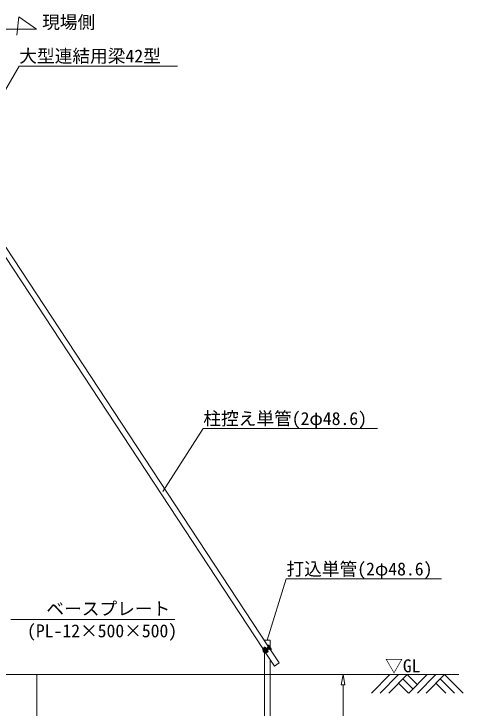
# Model space of a CAD drawing. Units: millimetres, scale not verified. Extents: x -16120 to 16120, y -26100 to 26100.
# Drawn here: x 7530 to 11428, y -21350 to -15320 of the extents above; entities that cross this region are included whole.
import ezdxf
from ezdxf.enums import TextEntityAlignment as Align

# ---------------------------------------------------------------- set-up
doc = ezdxf.new("R2010")
doc.units = ezdxf.units.MM
doc.header["$LTSCALE"] = 150
for name, color, linetype, lineweight in [('0-5_ﾍﾞｰｽﾗｲﾝ', 134, 'Continuous', 18), ('0-9_基礎工事用PCA大', 134, 'Continuous', 18), ('0-B_寸法', 134, 'Continuous', 18), ('1-1_単管', 134, 'Continuous', 18), ('1-2_単管ｸﾗﾝﾌﾟ', 134, 'Continuous', 18), ('1-B_文字', 134, 'Continuous', 18)]:
    doc.layers.add(name, color=color, linetype=linetype, lineweight=lineweight)
doc.styles.add('ＭＳ ゴシック', font='')
doc.styles.get('ＭＳ ゴシック').set_extended_font_data('MS Gothic')

msp = doc.modelspace()

# ---------------------------------------------------------------- linework, layer by layer
at = {"layer": '0-5_ﾍﾞｰｽﾗｲﾝ'}
msp.add_line((7728.6, -21059), (11391.4, -21059), dxfattribs=at)
at = {"layer": '0-9_基礎工事用PCA大'}
msp.add_lwpolyline([(6728.6, -22059), (7728.6, -22059), (7728.6, -21059), (6728.6, -21059)], close=True, dxfattribs=at)
at = {"layer": '0-B_寸法'}
for p, q in [((9746.7, -21059), (10386.7, -21059)), ((10371.1, -21147), (10385.7, -21059)), ((10385.7, -21059), (10400.4, -21147)), ((10371.1, -21147), (10400.4, -21147)), ((10385.7, -21147), (10385.7, -22671))]:
    msp.add_line(p, q, dxfattribs=at)
at = {"layer": '1-1_単管'}
for points in [[(9752.9, -20820.3), (9752.9, -20759), (9704.2, -20759), (9704.2, -20764.6)], [(9756.6, -20844.2), (9831.3, -20958), (9790.7, -20984.7), (9717.2, -20872.8)], [(9704.2, -20866.8), (9704.2, -22759), (9752.9, -22759), (9752.9, -20927)]]:
    msp.add_lwpolyline(points, dxfattribs=at)
at = {"layer": '1-2_単管ｸﾗﾝﾌﾟ'}
for p, q in [((9732.9, -20808.1), (7267.3, -17055.8)), ((9691, -20832.9), (7226.7, -17082.5)), ((9688.4, -20834.8), (9692, -20840.3)), ((9691.8, -20855), (9691.7, -20856.6)), ((9691.7, -20856.6), (9695.7, -20862.7)), ((9698.8, -20850.4), (9691.8, -20855)), ((9691.8, -20855), (9697.3, -20863.3)), ((9700, -20850.8), (9693.1, -20855.3)), ((9703.2, -20841.5), (9697.1, -20845.5)), ((9704.3, -20858.7), (9697.3, -20863.3)), ((9704.4, -20857.5), (9697.5, -20862)), ((9697.7, -20827.4), (9698.4, -20828.5)), ((9707.3, -20844.8), (9702.1, -20848.2)), ((9708.1, -20843), (9707.6, -20842.2)), ((9712.7, -20853.2), (9707.6, -20856.6)), ((9746.4, -20819.1), (9708.1, -20844.2)), ((9716.4, -20837.6), (9708.1, -20843)), ((9708.1, -20862.2), (9714.2, -20858.2)), ((9708.5, -20834.6), (9716.2, -20827.3)), ((9722.5, -20836), (9708.8, -20845)), ((9713, -20832.6), (9716.4, -20837.6)), ((9726.9, -20842.6), (9713.2, -20851.6)), ((9751.9, -20827.4), (9713.7, -20852.6)), ((9713.8, -20833.7), (9716.7, -20831)), ((9723, -20847.6), (9714.7, -20853.1)), ((9714.7, -20853.1), (9715.3, -20853.9)), ((9716.3, -20824.5), (9717.3, -20825.9)), ((9721.3, -20835.6), (9722.5, -20836)), ((9722.7, -20856.1), (9732.4, -20851.9)), ((9726.3, -20852.7), (9723, -20847.6)), ((9725.5, -20851.6), (9729.2, -20850)), ((9726.8, -20843.9), (9726.9, -20842.7)), ((9744.7, -20815.2), (9730.9, -20823.3)), ((9730.9, -20823.3), (9732.5, -20826.1)), ((9736.3, -20804.2), (9732.1, -20806.9)), ((9746.3, -20817.9), (9732.5, -20826.1)), ((9735, -20852.9), (9734.1, -20851.5)), ((9735.6, -20820.4), (9735.6, -20820.5)), ((9737.4, -20823.2), (9738.2, -20824.5)), ((9740, -20837.4), (9752.9, -20828)), ((9740, -20837.4), (9741.9, -20840)), ((9740.6, -20817.1), (9740.8, -20817.5)), ((9741.9, -20840), (9754.8, -20830.5)), ((9742.6, -20820.1), (9743.2, -20821.2)), ((9763, -20835.7), (9743.2, -20805.6)), ((9743.7, -20832.8), (9744.6, -20834.1)), ((9746.4, -20819.1), (9751.9, -20827.4)), ((9747.7, -20818.2), (9753.2, -20826.6)), ((9748.7, -20829.5), (9749.4, -20830.5)), ((9751.4, -20833.5), (9751.2, -20833.2)), ((9757.4, -20845.4), (9761.5, -20842.6)), ((9697.3, -20863.3), (9695.7, -20862.7)), ((9714.5, -20874.5), (9710.9, -20868.9))]:
    msp.add_line(p, q, dxfattribs=at)
for points in [[(9702.2, -20826.6), (9706.4, -20823.8), (9706.6, -20822.8), (9706.1, -20821.9), (9705, -20821.7), (9697.9, -20826.4), (9697.7, -20827.4)], [(9727.5, -20865), (9732.3, -20861.9), (9732, -20863.2), (9725.3, -20867.6)]]:
    msp.add_lwpolyline(points, dxfattribs=at)
for points in [[(9733.8, -20821.3), (9733.9, -20821.5), (9742.3, -20816), (9742.1, -20815.8), (9741.1, -20815.6), (9734, -20820.3)], [(9745.7, -20839.4), (9745.1, -20838.6), (9745.3, -20837.5), (9752.4, -20832.9), (9753.5, -20833.1), (9754, -20833.9), (9753.8, -20835), (9746.7, -20839.6)]]:
    msp.add_lwpolyline(points, close=True, dxfattribs=at)
for centre, radius, start, end in [((9736.2, -20899.7), 80.6, 107.732, 126.343), ((9696.2, -20844.5), 5.58, 139.68, 212.696), ((9697.1, -20843.4), 6.95, 216.686, 274.496), ((9822.4, -21051.2), 248, 115.294, 121.725), ((9691.6, -20840.6), 0.49, 319.68, 33.308), ((9703.3, -20839.9), 8.38, 221.875, 261.771), ((9689.5, -20849), 8.38, 344.846, 24.742), ((9707, -20839.3), 5.57, 210.874, 272.771), ((9716.8, -20844.6), 15.1, 193.957, 232.659), ((9700.6, -20870), 10.8, 46.197, 76.683), ((9710.1, -20863), 6.95, 152.121, 209.931), ((9712.6, -20838.9), 6, 133.291, 213.03), ((9687.7, -20863.8), 28.2, 19.734, 46.896), ((9717.5, -20844.1), 10.3, 184.069, 241.945), ((9718.2, -20858.4), 10.8, 169.934, 200.42), ((9154.8, -20102.7), 946.7, 305.967, 307.697), ((9713, -20826.7), 4, 33.308, 113.897), ((9719.5, -20855.4), 7.12, 161.697, 208.657), ((9714.7, -20831.5), 1.99, 133.291, 213.308), ((9673.9, -20804.9), 80.6, 300.274, 318.885), ((9720.3, -20850.6), 6, 213.587, 293.326), ((9714.8, -20825.8), 1.99, 313.291, 33.308), ((9713.9, -20828.1), 4, 313.291, 33.308), ((9700.9, -20855.1), 28.2, 23.428, 43.843), ((9701.4, -20854.8), 28.2, 25.491, 41.777), ((9727.9, -20851.6), 1.99, 213.308, 293.326), ((9730.7, -20853.7), 4, 33.308, 113.326), ((9722, -20814.4), 12.6, 314.965, 36.514), ((9733.2, -20853.7), 1.99, 33.308, 113.326), ((9729.7, -20836), 10.2, 4.079, 62.538), ((9731.7, -20855.1), 4, 312.72, 33.308), ((9739, -20808.4), 5, 33.308, 123.308), ((9746.5, -20851.7), 12.6, 94.572, 111.651), ((9746.8, -20818.8), 4.2, 33.308, 120.446), ((9746.8, -20818.8), 1.01, 33.308, 120.446), ((9746.5, -20851.7), 12.6, 30.103, 85.89), ((9752.3, -20827.2), 1.01, 306.171, 33.308), ((9752.3, -20827.2), 4.2, 306.171, 33.308), ((9758.8, -20838.5), 5, 303.308, 33.308), ((9708.7, -20863.4), 5.58, 213.921, 286.937), ((9710.4, -20869.2), 0.49, 33.308, 106.937)]:
    msp.add_arc(centre, radius, start, end, dxfattribs=at)
at = {"layer": '1-B_文字'}
for p, q in [((7574.9, -15773.2), (8948.5, -15773.2)), ((9171.6, -18921.9), (10685.6, -18921.9)), ((9893.2, -20228.4), (11240.9, -20228.4)), ((7502.9, -20580), (8925.3, -20580)), ((10792.3, -21059), (10631.9, -21219.4)), ((10867.9, -21059), (10707.5, -21219.4)), ((10943.5, -21059), (10783.1, -21219.4)), ((10905.7, -21096.8), (10992.1, -21183.2)), ((10943.5, -21059), (11029.9, -21145.4)), ((11116.3, -21059), (10955.9, -21219.4)), ((11191.9, -21059), (11031.5, -21219.4)), ((11267.5, -21059), (11107.1, -21219.4)), ((11229.7, -21096.8), (11352.3, -21219.4)), ((11267.5, -21059), (11427.9, -21219.4)), ((10867.9, -21134.6), (10952.7, -21219.4)), ((11191.9, -21134.6), (11276.7, -21219.4))]:
    msp.add_line(p, q, dxfattribs=at)
for points in [[(7724.5, -15453.2), (7573.1, -15346.4), (7556.4, -15504.8)], [(7724.5, -15453.2), (6732.6, -15453.2), (6884, -15560)], [(7228.6, -16372.1), (7574.3, -15773.2), (7574.9, -15773.2)], [(8823.4, -19468.3), (9171, -18921.9), (9171.6, -18921.9)], [(9728.5, -20759), (9892.7, -20228.4), (9893.2, -20228.4)]]:
    msp.add_lwpolyline(points, dxfattribs=at)

# ---------------------------------------------------------------- texts
at = {"layer": '1-B_文字', "style": 'ＭＳ ゴシック'}
for s, p in [('現場側', (7774.6, -15482.4)), ('大型連結用梁42型', (7576.5, -15776.3)), ('柱控え単管(2φ48.6)\u3000', (9173.2, -18925)), ('打込単管(2φ48.6)', (9894.8, -20231.5)), ('\u3000\u3000ベースプレート\u3000\u3000', (7504.1, -20576.3)), ('(PL-12×500×500)', (7644.1, -20768.9)), ('▽GL', (10751.5, -21072.8))]:
    msp.add_text(s, height=112.6, dxfattribs=at).set_placement(p, align=Align.BOTTOM_LEFT)

doc.saveas('drawing.dxf')
